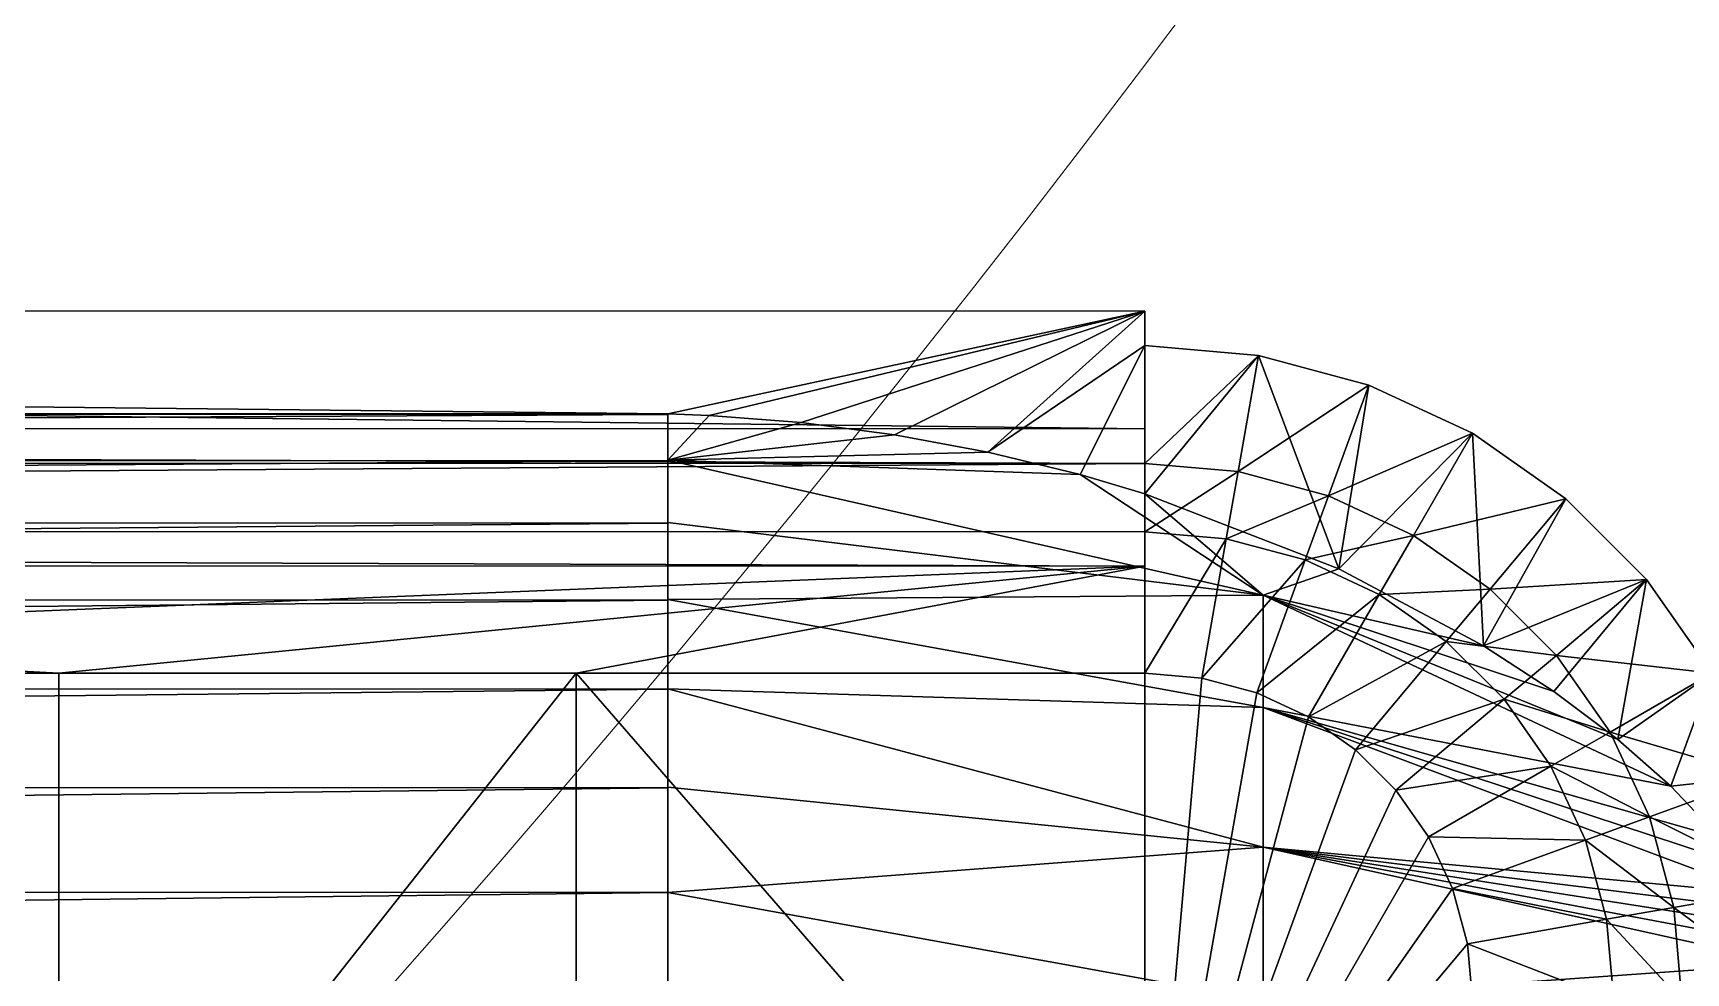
# Model space of a CAD drawing. Header units: inches. Extents: x 0 to 46333, y 12439 to 30520.
# Drawn here: x 12578.8 to 12674.9, y 18747.1 to 18801.7 of the extents above; entities that cross this region are included whole.
import ezdxf

# ---------------------------------------------------------------- set-up
doc = ezdxf.new("R2010")
doc.units = ezdxf.units.IN
doc.header["$MEASUREMENT"] = 0
doc.layers.add('DLX_FL1_LUM', color=7, linetype='Continuous', true_color=0xffd400)
doc.layers.add('DOOR', color=2, linetype='Continuous', lineweight=0)
doc.layers.add('v.p', color=7, linetype='Continuous')

# ---------------------------------------------------------------- blocks, each defined once
blk = doc.blocks.new('first floor civil')
at = {"layer": 'DOOR', "color": 9}
blk.add_arc((594640.463, 125237.543), 900, 270, 0, dxfattribs=at)

msp = doc.modelspace()

# ---------------------------------------------------------------- linework, layer by layer
at = {"layer": 'DLX_FL1_LUM'}
for points in [[(12064.115, 18785.597, 0), (12643.461, 18778.719, 0)], [(12643.461, 18785.576, 0), (12064.115, 18785.597, 0)], [(12643.461, 18778.719, 0), (12064.115, 18785.597, 0)], [(12615.72, 18779.598, 0), (12064.115, 18785.597, 0)], [(12064.115, 18785.597, 0), (12643.461, 18785.576, 0)], [(12064.115, 18785.597, 0), (12615.72, 18779.598, 0)], [(12643.461, 18785.576, 0), (12615.72, 18779.598, 0)], [(12615.72, 18779.598, 0), (12643.461, 18785.576, 0)], [(12618.122, 18779.504, 0), (12643.461, 18785.576, 0)], [(12643.461, 18785.576, 0), (12618.122, 18779.504, 0)], [(12623.469, 18779.092, 0), (12643.461, 18785.576, 0)], [(12643.461, 18785.576, 0), (12623.469, 18779.092, 0)], [(12628.896, 18778.384, 0), (12643.461, 18785.576, 0)], [(12643.461, 18785.576, 0), (12628.896, 18778.384, 0)], [(12634.331, 18777.372, 0), (12643.461, 18785.576, 0)], [(12643.461, 18785.576, 0), (12634.331, 18777.372, 0)], [(12643.461, 18785.576, 0), (12643.461, 18778.719, 0)], [(12643.461, 18783.572, 0), (12643.461, 18785.576, 0)], [(12643.461, 18778.719, 0), (12643.461, 18785.576, 0)], [(12643.461, 18785.576, 0), (12643.461, 18783.572, 0)], [(12643.461, 18783.572, 0), (12634.331, 18777.372, 0)], [(12634.331, 18777.372, 0), (12643.461, 18783.572, 0)], [(12639.7, 18776.064, 0), (12643.461, 18783.572, 0)], [(12643.461, 18783.572, 0), (12639.7, 18776.064, 0)], [(12643.461, 18778.719, 0), (12643.461, 18783.572, 0)], [(12643.461, 18776.715, 0), (12643.461, 18783.572, 0)], [(12643.461, 18783.572, 0), (12643.461, 18778.719, 0)], [(12643.461, 18783.572, 0), (12643.461, 18776.715, 0)], [(12650.075, 18782.992, 0), (12643.461, 18783.572, 0)], [(12643.461, 18774.956, 0), (12643.461, 18783.572, 0)], [(12643.461, 18783.572, 0), (12650.075, 18782.992, 0)], [(12643.461, 18783.572, 0), (12643.461, 18774.956, 0)], [(12643.461, 18776.715, 0), (12650.075, 18782.992, 0)], [(12650.075, 18782.992, 0), (12643.461, 18776.715, 0)], [(12650.075, 18782.992, 0), (12643.461, 18774.956, 0)], [(12643.461, 18774.956, 0), (12650.075, 18782.992, 0)], [(12650.075, 18782.992, 0), (12648.884, 18776.24, 0)], [(12648.884, 18776.24, 0), (12650.075, 18782.992, 0)], [(12656.488, 18781.274, 0), (12650.075, 18782.992, 0)], [(12654.737, 18770.594, 0), (12650.075, 18782.992, 0)], [(12650.075, 18782.992, 0), (12656.488, 18781.274, 0)], [(12650.075, 18782.992, 0), (12654.737, 18770.594, 0)], [(12648.884, 18776.24, 0), (12656.488, 18781.274, 0)], [(12656.488, 18781.274, 0), (12648.884, 18776.24, 0)], [(12656.488, 18781.274, 0), (12654.144, 18774.831, 0)], [(12654.144, 18774.831, 0), (12656.488, 18781.274, 0)], [(12654.737, 18770.594, 0), (12656.488, 18781.274, 0)], [(12656.488, 18781.274, 0), (12654.737, 18770.594, 0)], [(12662.506, 18778.468, 0), (12656.488, 18781.274, 0)], [(12656.488, 18781.274, 0), (12662.506, 18778.468, 0)], [(12615.72, 18779.598, 0), (12091.855, 18779.617, 0)], [(12091.855, 18779.617, 0), (12615.72, 18779.598, 0)], [(12091.855, 18779.583, 0), (12615.72, 18779.598, 0)], [(12615.72, 18779.598, 0), (12091.855, 18779.583, 0)], [(12615.72, 18779.562, 0), (12091.855, 18779.583, 0)], [(12091.855, 18779.583, 0), (12615.72, 18779.562, 0)], [(12091.855, 18776.893, 0), (12615.72, 18779.562, 0)], [(12615.72, 18779.562, 0), (12091.855, 18776.893, 0)], [(12615.72, 18779.562, 0), (12615.72, 18779.598, 0)], [(12615.72, 18779.598, 0), (12615.72, 18776.912, 0)], [(12615.72, 18779.598, 0), (12615.72, 18779.562, 0)], [(12618.122, 18779.504, 0), (12615.72, 18779.598, 0)], [(12615.72, 18776.912, 0), (12615.72, 18779.598, 0)], [(12615.72, 18779.598, 0), (12618.122, 18779.504, 0)], [(12615.72, 18776.912, 0), (12615.72, 18779.562, 0)], [(12615.72, 18776.874, 0), (12615.72, 18779.562, 0)], [(12615.72, 18779.562, 0), (12615.72, 18776.912, 0)], [(12615.72, 18779.562, 0), (12615.72, 18776.874, 0)], [(12618.122, 18779.504, 0), (12615.72, 18776.912, 0)], [(12615.72, 18776.912, 0), (12618.122, 18779.504, 0)], [(12623.469, 18779.092, 0), (12615.72, 18776.912, 0)], [(12615.72, 18776.912, 0), (12623.469, 18779.092, 0)], [(12623.469, 18779.092, 0), (12618.122, 18779.504, 0)], [(12618.122, 18779.504, 0), (12623.469, 18779.092, 0)], [(12628.896, 18778.384, 0), (12623.469, 18779.092, 0)], [(12623.469, 18779.092, 0), (12628.896, 18778.384, 0)], [(12064.115, 18778.741, 0), (12643.461, 18778.719, 0)], [(12064.115, 18778.741, 0), (12643.461, 18776.715, 0)], [(12643.461, 18778.719, 0), (12064.115, 18778.741, 0)], [(12643.461, 18776.715, 0), (12064.115, 18778.741, 0)], [(12628.896, 18778.384, 0), (12615.72, 18776.912, 0)], [(12615.72, 18776.912, 0), (12628.896, 18778.384, 0)], [(12634.331, 18777.372, 0), (12628.896, 18778.384, 0)], [(12628.896, 18778.384, 0), (12634.331, 18777.372, 0)], [(12643.461, 18778.719, 0), (12643.461, 18776.715, 0)], [(12643.461, 18776.715, 0), (12643.461, 18778.719, 0)], [(12654.144, 18774.831, 0), (12662.506, 18778.468, 0)], [(12662.506, 18778.468, 0), (12654.144, 18774.831, 0)], [(12662.506, 18778.468, 0), (12654.737, 18770.594, 0)], [(12654.737, 18770.594, 0), (12662.506, 18778.468, 0)], [(12662.506, 18778.468, 0), (12659.077, 18772.53, 0)], [(12659.077, 18772.53, 0), (12662.506, 18778.468, 0)], [(12667.944, 18774.66, 0), (12662.506, 18778.468, 0)], [(12662.506, 18778.468, 0), (12667.944, 18774.66, 0)], [(12663.145, 18766.106, 0), (12662.506, 18778.468, 0)], [(12662.506, 18778.468, 0), (12663.145, 18766.106, 0)], [(12634.331, 18777.372, 0), (12615.72, 18776.912, 0)], [(12615.72, 18776.912, 0), (12634.331, 18777.372, 0)], [(12639.7, 18776.064, 0), (12634.331, 18777.372, 0)], [(12634.331, 18777.372, 0), (12639.7, 18776.064, 0)], [(12064.115, 18776.736, 0), (12643.461, 18776.715, 0)], [(12643.461, 18776.715, 0), (12064.115, 18776.736, 0)], [(12064.115, 18772.769, 0), (12643.461, 18776.715, 0)], [(12643.461, 18776.715, 0), (12064.115, 18772.769, 0)], [(12615.72, 18776.874, 0), (12091.855, 18776.893, 0)], [(12091.855, 18776.893, 0), (12615.72, 18776.874, 0)], [(12091.855, 18773.256, 0), (12615.72, 18776.874, 0)], [(12615.72, 18776.874, 0), (12091.855, 18773.256, 0)], [(12615.72, 18776.874, 0), (12615.72, 18776.912, 0)], [(12615.72, 18776.912, 0), (12615.72, 18773.275, 0)], [(12615.72, 18776.912, 0), (12615.72, 18776.874, 0)], [(12615.72, 18773.275, 0), (12615.72, 18776.912, 0)], [(12615.72, 18776.912, 0), (12650.342, 18769.064, 0)], [(12639.7, 18776.064, 0), (12615.72, 18776.912, 0)], [(12650.342, 18769.064, 0), (12615.72, 18776.912, 0)], [(12615.72, 18776.912, 0), (12639.7, 18776.064, 0)], [(12615.72, 18773.275, 0), (12615.72, 18776.874, 0)], [(12615.72, 18773.237, 0), (12615.72, 18776.874, 0)], [(12615.72, 18776.874, 0), (12615.72, 18773.275, 0)], [(12615.72, 18776.874, 0), (12615.72, 18773.237, 0)], [(12643.461, 18776.715, 0), (12648.884, 18776.24, 0)], [(12648.884, 18776.24, 0), (12643.461, 18776.715, 0)], [(12643.461, 18776.715, 0), (12643.461, 18772.747, 0)], [(12643.461, 18772.747, 0), (12643.461, 18776.715, 0)], [(12648.884, 18776.24, 0), (12643.461, 18772.747, 0)], [(12643.461, 18772.747, 0), (12648.884, 18776.24, 0)], [(12648.195, 18772.333, 0), (12648.884, 18776.24, 0)], [(12648.884, 18776.24, 0), (12648.195, 18772.333, 0)], [(12648.884, 18776.24, 0), (12654.144, 18774.831, 0)], [(12654.144, 18774.831, 0), (12648.884, 18776.24, 0)], [(12643.461, 18774.956, 0), (12639.7, 18776.064, 0)], [(12639.7, 18776.064, 0), (12650.342, 18769.064, 0)], [(12650.342, 18769.064, 0), (12639.7, 18776.064, 0)], [(12639.7, 18776.064, 0), (12643.461, 18774.956, 0)], [(12654.737, 18770.594, 0), (12643.461, 18774.956, 0)], [(12643.461, 18774.956, 0), (12650.342, 18769.064, 0)], [(12650.342, 18769.064, 0), (12643.461, 18774.956, 0)], [(12643.461, 18774.956, 0), (12654.737, 18770.594, 0)], [(12648.195, 18772.333, 0), (12654.144, 18774.831, 0)], [(12654.144, 18774.831, 0), (12648.195, 18772.333, 0)], [(12654.144, 18774.831, 0), (12652.786, 18771.103, 0)], [(12652.786, 18771.103, 0), (12654.144, 18774.831, 0)], [(12654.144, 18774.831, 0), (12659.077, 18772.53, 0)], [(12659.077, 18772.53, 0), (12654.144, 18774.831, 0)], [(12659.077, 18772.53, 0), (12667.944, 18774.66, 0)], [(12667.944, 18774.66, 0), (12659.077, 18772.53, 0)], [(12667.944, 18774.66, 0), (12663.145, 18766.106, 0)], [(12663.145, 18766.106, 0), (12667.944, 18774.66, 0)], [(12667.944, 18774.66, 0), (12663.536, 18769.407, 0)], [(12663.536, 18769.407, 0), (12667.944, 18774.66, 0)], [(12672.638, 18769.964, 0), (12667.944, 18774.66, 0)], [(12667.944, 18774.66, 0), (12672.638, 18769.964, 0)], [(12643.46, 18770.742, 0), (12064.115, 18772.769, 0)], [(12643.461, 18772.747, 0), (12064.115, 18772.769, 0)], [(12064.115, 18772.769, 0), (12643.46, 18770.742, 0)], [(12064.115, 18772.769, 0), (12643.461, 18772.747, 0)], [(12615.72, 18773.237, 0), (12091.855, 18773.256, 0)], [(12091.855, 18773.256, 0), (12615.72, 18773.237, 0)], [(12091.855, 18768.783, 0), (12615.72, 18773.237, 0)], [(12615.72, 18773.237, 0), (12091.855, 18768.783, 0)], [(12615.72, 18773.237, 0), (12615.72, 18773.275, 0)], [(12615.72, 18773.275, 0), (12615.72, 18768.798, 0)], [(12615.72, 18773.275, 0), (12615.72, 18773.237, 0)], [(12650.342, 18769.064, 0), (12615.72, 18773.275, 0)], [(12615.72, 18768.798, 0), (12615.72, 18773.275, 0)], [(12615.72, 18773.275, 0), (12650.342, 18769.064, 0)], [(12615.72, 18768.798, 0), (12615.72, 18773.237, 0)], [(12615.72, 18768.764, 0), (12615.72, 18773.237, 0)], [(12615.72, 18773.237, 0), (12615.72, 18768.798, 0)], [(12615.72, 18773.237, 0), (12615.72, 18768.764, 0)], [(12643.46, 18770.742, 0), (12643.461, 18772.747, 0)], [(12643.461, 18772.747, 0), (12643.46, 18764.527, 0)], [(12643.46, 18764.527, 0), (12643.461, 18772.747, 0)], [(12643.461, 18772.747, 0), (12643.46, 18770.742, 0)], [(12643.46, 18764.527, 0), (12648.195, 18772.333, 0)], [(12648.195, 18772.333, 0), (12643.46, 18764.527, 0)], [(12643.461, 18772.747, 0), (12648.195, 18772.333, 0)], [(12648.195, 18772.333, 0), (12643.461, 18772.747, 0)], [(12648.195, 18772.333, 0), (12646.768, 18764.238, 0)], [(12646.768, 18764.238, 0), (12648.195, 18772.333, 0)], [(12648.195, 18772.333, 0), (12652.786, 18771.103, 0)], [(12652.786, 18771.103, 0), (12648.195, 18772.333, 0)], [(12652.786, 18771.103, 0), (12659.077, 18772.53, 0)], [(12659.077, 18772.53, 0), (12652.786, 18771.103, 0)], [(12659.077, 18772.53, 0), (12657.093, 18769.094, 0)], [(12657.093, 18769.094, 0), (12659.077, 18772.53, 0)], [(12659.077, 18772.53, 0), (12663.536, 18769.407, 0)], [(12663.536, 18769.407, 0), (12659.077, 18772.53, 0)], [(12643.46, 18770.742, 0), (12064.115, 18770.764, 0)], [(12064.115, 18770.764, 0), (12643.46, 18770.742, 0)], [(12541.224, 18766.588, 0), (12643.46, 18770.742, 0)], [(12643.46, 18770.742, 0), (12541.224, 18766.588, 0)], [(12643.46, 18770.742, 0), (12580.314, 18764.529, 0)], [(12580.314, 18764.529, 0), (12643.46, 18770.742, 0)], [(12610.384, 18764.528, 0), (12643.46, 18770.742, 0)], [(12643.46, 18770.742, 0), (12610.384, 18764.528, 0)], [(12643.46, 18764.527, 0), (12643.46, 18770.742, 0)], [(12643.46, 18770.742, 0), (12643.46, 18764.527, 0)], [(12646.768, 18764.238, 0), (12652.786, 18771.103, 0)], [(12652.786, 18771.103, 0), (12646.768, 18764.238, 0)], [(12652.786, 18771.103, 0), (12649.974, 18763.378, 0)], [(12649.974, 18763.378, 0), (12652.786, 18771.103, 0)], [(12654.737, 18770.594, 0), (12650.342, 18769.064, 0)], [(12650.342, 18769.064, 0), (12654.737, 18770.594, 0)], [(12652.786, 18771.103, 0), (12657.093, 18769.094, 0)], [(12657.093, 18769.094, 0), (12652.786, 18771.103, 0)], [(12663.145, 18766.106, 0), (12654.737, 18770.594, 0)], [(12654.737, 18770.594, 0), (12663.145, 18766.106, 0)], [(12672.638, 18769.964, 0), (12663.145, 18766.106, 0)], [(12663.145, 18766.106, 0), (12672.638, 18769.964, 0)], [(12663.536, 18769.407, 0), (12672.638, 18769.964, 0)], [(12672.638, 18769.964, 0), (12663.536, 18769.407, 0)], [(12667.235, 18763.461, 0), (12672.638, 18769.964, 0)], [(12672.638, 18769.964, 0), (12667.235, 18763.461, 0)], [(12672.638, 18769.964, 0), (12667.386, 18765.558, 0)], [(12667.386, 18765.558, 0), (12672.638, 18769.964, 0)], [(12670.964, 18760.675, 0), (12672.638, 18769.964, 0)], [(12672.638, 18769.964, 0), (12670.964, 18760.675, 0)], [(12676.447, 18764.525, 0), (12672.638, 18769.964, 0)], [(12672.638, 18769.964, 0), (12676.447, 18764.525, 0)], [(12615.72, 18768.764, 0), (12091.855, 18768.783, 0)], [(12091.855, 18768.783, 0), (12615.72, 18768.764, 0)], [(12091.855, 18763.607, 0), (12615.72, 18768.764, 0)], [(12615.72, 18768.764, 0), (12091.855, 18763.607, 0)], [(12615.72, 18768.798, 0), (12650.342, 18769.064, 0)], [(12650.342, 18769.064, 0), (12615.72, 18768.798, 0)], [(12615.72, 18768.764, 0), (12615.72, 18768.798, 0)], [(12615.72, 18768.798, 0), (12615.72, 18763.615, 0)], [(12615.72, 18768.798, 0), (12615.72, 18768.764, 0)], [(12650.341, 18762.525, 0), (12615.72, 18768.798, 0)], [(12615.72, 18763.615, 0), (12615.72, 18768.798, 0)], [(12615.72, 18768.798, 0), (12650.341, 18762.525, 0)], [(12615.72, 18763.615, 0), (12615.72, 18768.764, 0)], [(12615.72, 18763.588, 0), (12615.72, 18768.764, 0)], [(12615.72, 18768.764, 0), (12615.72, 18763.615, 0)], [(12615.72, 18768.764, 0), (12615.72, 18763.588, 0)], [(12649.974, 18763.378, 0), (12657.093, 18769.094, 0)], [(12657.093, 18769.094, 0), (12649.974, 18763.378, 0)], [(12650.342, 18769.064, 0), (12650.341, 18762.525, 0)], [(12650.341, 18762.525, 0), (12650.342, 18769.064, 0)], [(12650.342, 18769.064, 0), (12663.145, 18766.106, 0)], [(12667.235, 18763.461, 0), (12650.342, 18769.064, 0)], [(12650.342, 18769.064, 0), (12667.235, 18763.461, 0)], [(12670.964, 18760.675, 0), (12650.342, 18769.064, 0)], [(12650.342, 18769.064, 0), (12670.964, 18760.675, 0)], [(12674.053, 18757.95, 0), (12650.342, 18769.064, 0)], [(12663.145, 18766.106, 0), (12650.342, 18769.064, 0)], [(12650.342, 18769.064, 0), (12674.053, 18757.95, 0)], [(12657.093, 18769.094, 0), (12652.983, 18761.975, 0)], [(12652.983, 18761.975, 0), (12657.093, 18769.094, 0)], [(12657.093, 18769.094, 0), (12663.536, 18769.407, 0)], [(12663.536, 18769.407, 0), (12657.093, 18769.094, 0)], [(12657.093, 18769.094, 0), (12660.986, 18766.368, 0)], [(12660.986, 18766.368, 0), (12657.093, 18769.094, 0)], [(12663.536, 18769.407, 0), (12660.986, 18766.368, 0)], [(12660.986, 18766.368, 0), (12663.536, 18769.407, 0)], [(12663.536, 18769.407, 0), (12667.386, 18765.558, 0)], [(12667.386, 18765.558, 0), (12663.536, 18769.407, 0)], [(12541.224, 18766.588, 0), (12580.314, 18764.529, 0)], [(12580.314, 18764.529, 0), (12541.224, 18766.588, 0)], [(12652.983, 18761.975, 0), (12660.986, 18766.368, 0)], [(12660.986, 18766.368, 0), (12652.983, 18761.975, 0)], [(12660.986, 18766.368, 0), (12655.702, 18760.071, 0)], [(12655.702, 18760.071, 0), (12660.986, 18766.368, 0)], [(12660.986, 18766.368, 0), (12667.386, 18765.558, 0)], [(12667.386, 18765.558, 0), (12660.986, 18766.368, 0)], [(12660.986, 18766.368, 0), (12664.347, 18763.007, 0)], [(12664.347, 18763.007, 0), (12660.986, 18766.368, 0)], [(12667.235, 18763.461, 0), (12663.145, 18766.106, 0)], [(12663.145, 18766.106, 0), (12667.235, 18763.461, 0)], [(12667.386, 18765.558, 0), (12664.347, 18763.007, 0)], [(12664.347, 18763.007, 0), (12667.386, 18765.558, 0)], [(12667.386, 18765.558, 0), (12676.447, 18764.525, 0)], [(12676.447, 18764.525, 0), (12667.386, 18765.558, 0)], [(12667.386, 18765.558, 0), (12670.508, 18761.097, 0)], [(12670.508, 18761.097, 0), (12667.386, 18765.558, 0)], [(12580.314, 18764.529, 0), (12541.223, 18764.531, 0)], [(12541.223, 18764.531, 0), (12580.314, 18764.529, 0)], [(12580.312, 18726.44, 0), (12580.314, 18764.529, 0)], [(12580.312, 18726.44, 0), (12580.314, 18764.529, 0)], [(12580.314, 18764.529, 0), (12580.312, 18726.44, 0)], [(12580.312, 18726.44, 0), (12580.314, 18764.529, 0)], [(12580.314, 18764.529, 0), (12580.312, 18726.44, 0)], [(12580.314, 18764.529, 0), (12580.312, 18726.44, 0)], [(12610.384, 18764.528, 0), (12580.312, 18726.44, 0)], [(12580.312, 18726.44, 0), (12610.384, 18764.528, 0)], [(12580.314, 18764.529, 0), (12610.384, 18764.528, 0)], [(12580.314, 18764.529, 0), (12610.384, 18764.528, 0)], [(12610.384, 18764.528, 0), (12580.314, 18764.529, 0)], [(12580.314, 18764.529, 0), (12610.384, 18764.528, 0)], [(12610.384, 18764.528, 0), (12580.314, 18764.529, 0)], [(12580.314, 18764.529, 0), (12580.314, 18764.529, 0)], [(12580.314, 18764.529, 0), (12580.314, 18764.529, 0)], [(12610.384, 18764.528, 0), (12580.314, 18764.529, 0)], [(12610.384, 18764.528, 0), (12610.383, 18726.44, 0)], [(12610.384, 18764.528, 0), (12610.383, 18726.44, 0)], [(12610.383, 18726.44, 0), (12610.384, 18764.528, 0)], [(12610.384, 18764.528, 0), (12610.383, 18726.44, 0)], [(12610.383, 18726.44, 0), (12610.384, 18764.528, 0)], [(12610.383, 18726.44, 0), (12610.384, 18764.528, 0)], [(12610.384, 18764.528, 0), (12643.46, 18764.527, 0)], [(12610.384, 18764.528, 0), (12643.459, 18726.439, 0)], [(12643.46, 18764.527, 0), (12610.384, 18764.528, 0)], [(12643.459, 18726.439, 0), (12610.384, 18764.528, 0)], [(12610.384, 18764.528, 0), (12610.384, 18764.528, 0)], [(12610.384, 18764.528, 0), (12610.384, 18764.528, 0)], [(12643.46, 18764.527, 0), (12643.459, 18726.439, 0)], [(12643.459, 18726.439, 0), (12643.46, 18764.527, 0)], [(12646.768, 18764.238, 0), (12643.459, 18726.439, 0)], [(12643.459, 18726.439, 0), (12646.768, 18764.238, 0)], [(12643.46, 18764.527, 0), (12646.768, 18764.238, 0)], [(12646.768, 18764.238, 0), (12643.46, 18764.527, 0)], [(12646.768, 18764.238, 0), (12649.974, 18763.378, 0)], [(12649.974, 18763.378, 0), (12646.768, 18764.238, 0)], [(12676.447, 18764.525, 0), (12670.508, 18761.097, 0)], [(12670.508, 18761.097, 0), (12676.447, 18764.525, 0)], [(12676.447, 18764.525, 0), (12670.964, 18760.675, 0)], [(12670.964, 18760.675, 0), (12676.447, 18764.525, 0)], [(12674.053, 18757.95, 0), (12676.447, 18764.525, 0)], [(12676.447, 18764.525, 0), (12674.053, 18757.95, 0)], [(12091.854, 18757.885, 0), (12615.72, 18763.588, 0)], [(12615.72, 18763.588, 0), (12091.854, 18757.885, 0)], [(12615.72, 18763.588, 0), (12091.855, 18763.607, 0)], [(12091.855, 18763.607, 0), (12615.72, 18763.588, 0)], [(12615.72, 18763.588, 0), (12615.72, 18763.615, 0)], [(12615.72, 18763.615, 0), (12615.72, 18757.885, 0)], [(12615.72, 18763.615, 0), (12615.72, 18763.588, 0)], [(12615.72, 18757.885, 0), (12615.72, 18763.615, 0)], [(12615.72, 18763.615, 0), (12650.341, 18754.415, 0)], [(12650.341, 18754.415, 0), (12615.72, 18763.615, 0)], [(12615.72, 18763.615, 0), (12650.341, 18762.525, 0)], [(12650.341, 18762.525, 0), (12615.72, 18763.615, 0)], [(12615.72, 18757.885, 0), (12615.72, 18763.588, 0)], [(12615.72, 18757.865, 0), (12615.72, 18763.588, 0)], [(12615.72, 18763.588, 0), (12615.72, 18757.885, 0)], [(12615.72, 18763.588, 0), (12615.72, 18757.865, 0)], [(12649.974, 18763.378, 0), (12643.459, 18726.439, 0)], [(12643.459, 18726.439, 0), (12649.974, 18763.378, 0)], [(12649.974, 18763.378, 0), (12652.983, 18761.975, 0)], [(12652.983, 18761.975, 0), (12649.974, 18763.378, 0)], [(12655.702, 18760.071, 0), (12664.347, 18763.007, 0)], [(12664.347, 18763.007, 0), (12655.702, 18760.071, 0)], [(12664.347, 18763.007, 0), (12658.049, 18757.723, 0)], [(12658.049, 18757.723, 0), (12664.347, 18763.007, 0)], [(12664.347, 18763.007, 0), (12670.508, 18761.097, 0)], [(12670.508, 18761.097, 0), (12664.347, 18763.007, 0)], [(12664.347, 18763.007, 0), (12667.072, 18759.114, 0)], [(12667.072, 18759.114, 0), (12664.347, 18763.007, 0)], [(12670.964, 18760.675, 0), (12667.235, 18763.461, 0)], [(12667.235, 18763.461, 0), (12670.964, 18760.675, 0)], [(12652.983, 18761.975, 0), (12643.459, 18726.439, 0)], [(12643.459, 18726.439, 0), (12652.983, 18761.975, 0)], [(12650.341, 18762.525, 0), (12650.341, 18754.415, 0)], [(12650.341, 18762.525, 0), (12676.88, 18754.96, 0)], [(12678.1, 18753.383, 0), (12650.341, 18762.525, 0)], [(12650.341, 18762.525, 0), (12678.1, 18753.383, 0)], [(12679.192, 18751.716, 0), (12650.341, 18762.525, 0)], [(12650.341, 18762.525, 0), (12674.053, 18757.95, 0)], [(12676.88, 18754.96, 0), (12650.341, 18762.525, 0)], [(12650.341, 18762.525, 0), (12679.192, 18751.716, 0)], [(12650.341, 18754.415, 0), (12650.341, 18762.525, 0)], [(12674.053, 18757.95, 0), (12650.341, 18762.525, 0)], [(12652.983, 18761.975, 0), (12655.702, 18760.071, 0)], [(12655.702, 18760.071, 0), (12652.983, 18761.975, 0)], [(12670.508, 18761.097, 0), (12667.072, 18759.114, 0)], [(12667.072, 18759.114, 0), (12670.508, 18761.097, 0)], [(12670.508, 18761.097, 0), (12679.252, 18758.508, 0)], [(12679.252, 18758.508, 0), (12670.508, 18761.097, 0)], [(12670.508, 18761.097, 0), (12672.809, 18756.163, 0)], [(12672.809, 18756.163, 0), (12670.508, 18761.097, 0)], [(12655.702, 18760.071, 0), (12643.459, 18726.439, 0)], [(12643.459, 18726.439, 0), (12655.702, 18760.071, 0)], [(12655.702, 18760.071, 0), (12658.049, 18757.723, 0)], [(12658.049, 18757.723, 0), (12655.702, 18760.071, 0)], [(12674.053, 18757.95, 0), (12670.964, 18760.675, 0)], [(12670.964, 18760.675, 0), (12674.053, 18757.95, 0)], [(12658.049, 18757.723, 0), (12667.072, 18759.114, 0)], [(12667.072, 18759.114, 0), (12658.049, 18757.723, 0)], [(12667.072, 18759.114, 0), (12659.953, 18755.005, 0)], [(12659.953, 18755.005, 0), (12667.072, 18759.114, 0)], [(12667.072, 18759.114, 0), (12672.809, 18756.163, 0)], [(12672.809, 18756.163, 0), (12667.072, 18759.114, 0)], [(12667.072, 18759.114, 0), (12669.08, 18754.807, 0)], [(12669.08, 18754.807, 0), (12667.072, 18759.114, 0)], [(12679.252, 18758.508, 0), (12672.809, 18756.163, 0)], [(12672.809, 18756.163, 0), (12679.252, 18758.508, 0)], [(12679.252, 18758.508, 0), (12674.053, 18757.95, 0)], [(12674.053, 18757.95, 0), (12679.252, 18758.508, 0)], [(12676.88, 18754.96, 0), (12674.053, 18757.95, 0)], [(12674.053, 18757.95, 0), (12676.88, 18754.96, 0)], [(12615.72, 18757.865, 0), (12091.854, 18757.885, 0)], [(12091.854, 18757.885, 0), (12615.72, 18757.865, 0)], [(12091.854, 18751.789, 0), (12615.72, 18757.865, 0)], [(12615.72, 18757.865, 0), (12091.854, 18751.789, 0)], [(12615.72, 18757.885, 0), (12615.719, 18751.779, 0)], [(12615.719, 18751.779, 0), (12615.72, 18757.885, 0)], [(12615.719, 18751.779, 0), (12615.72, 18757.865, 0)], [(12615.719, 18751.769, 0), (12615.72, 18757.865, 0)], [(12615.72, 18757.865, 0), (12615.719, 18751.779, 0)], [(12615.72, 18757.865, 0), (12615.719, 18751.769, 0)], [(12615.72, 18757.865, 0), (12615.72, 18757.885, 0)], [(12615.72, 18757.885, 0), (12615.72, 18757.865, 0)], [(12650.341, 18754.415, 0), (12615.72, 18757.885, 0)], [(12615.72, 18757.885, 0), (12650.341, 18754.415, 0)], [(12658.049, 18757.723, 0), (12643.459, 18726.439, 0)], [(12643.459, 18726.439, 0), (12658.049, 18757.723, 0)], [(12658.049, 18757.723, 0), (12659.953, 18755.005, 0)], [(12659.953, 18755.005, 0), (12658.049, 18757.723, 0)], [(12672.809, 18756.163, 0), (12669.08, 18754.807, 0)], [(12669.08, 18754.807, 0), (12672.809, 18756.163, 0)], [(12672.809, 18756.163, 0), (12680.97, 18752.095, 0)], [(12680.97, 18752.095, 0), (12672.809, 18756.163, 0)], [(12672.809, 18756.163, 0), (12674.217, 18750.905, 0)], [(12674.217, 18750.905, 0), (12672.809, 18756.163, 0)], [(12615.719, 18751.779, 0), (12650.341, 18754.415, 0)], [(12650.341, 18754.415, 0), (12615.719, 18751.779, 0)], [(12659.953, 18755.005, 0), (12643.459, 18726.439, 0)], [(12643.459, 18726.439, 0), (12659.953, 18755.005, 0)], [(12650.341, 18754.415, 0), (12650.341, 18745.482, 0)], [(12650.341, 18754.415, 0), (12679.192, 18751.716, 0)], [(12679.721, 18750.737, 0), (12650.341, 18754.415, 0)], [(12650.341, 18754.415, 0), (12680.185, 18749.726, 0)], [(12680.543, 18748.721, 0), (12650.341, 18754.415, 0)], [(12650.341, 18754.415, 0), (12680.543, 18748.721, 0)], [(12680.824, 18747.642, 0), (12650.341, 18754.415, 0)], [(12650.341, 18754.415, 0), (12679.721, 18750.737, 0)], [(12680.185, 18749.726, 0), (12650.341, 18754.415, 0)], [(12650.341, 18754.415, 0), (12680.824, 18747.642, 0)], [(12650.341, 18745.482, 0), (12650.341, 18754.415, 0)], [(12679.192, 18751.716, 0), (12650.341, 18754.415, 0)], [(12659.953, 18755.005, 0), (12669.08, 18754.807, 0)], [(12669.08, 18754.807, 0), (12659.953, 18755.005, 0)], [(12659.953, 18755.005, 0), (12661.356, 18751.995, 0)], [(12661.356, 18751.995, 0), (12659.953, 18755.005, 0)], [(12669.08, 18754.807, 0), (12661.356, 18751.995, 0)], [(12661.356, 18751.995, 0), (12669.08, 18754.807, 0)], [(12669.08, 18754.807, 0), (12674.217, 18750.905, 0)], [(12674.217, 18750.905, 0), (12669.08, 18754.807, 0)], [(12669.08, 18754.807, 0), (12670.311, 18750.216, 0)], [(12670.311, 18750.216, 0), (12669.08, 18754.807, 0)], [(12615.719, 18751.769, 0), (12091.854, 18751.789, 0)], [(12091.854, 18751.789, 0), (12615.719, 18751.769, 0)], [(12091.854, 18745.503, 0), (12615.719, 18751.769, 0)], [(12615.719, 18751.769, 0), (12091.854, 18745.503, 0)], [(12615.719, 18751.769, 0), (12615.719, 18751.779, 0)], [(12615.719, 18751.779, 0), (12615.719, 18745.484, 0)], [(12615.719, 18751.779, 0), (12615.719, 18751.769, 0)], [(12615.719, 18745.484, 0), (12615.719, 18751.779, 0)], [(12615.719, 18751.779, 0), (12650.341, 18745.482, 0)], [(12650.341, 18745.482, 0), (12615.719, 18751.779, 0)], [(12615.719, 18745.484, 0), (12615.719, 18751.769, 0)], [(12615.719, 18745.484, 0), (12615.719, 18751.769, 0)], [(12615.719, 18751.769, 0), (12615.719, 18745.484, 0)], [(12615.719, 18751.769, 0), (12615.719, 18745.484, 0)], [(12661.356, 18751.995, 0), (12643.459, 18726.439, 0)], [(12643.459, 18726.439, 0), (12661.356, 18751.995, 0)], [(12661.356, 18751.995, 0), (12670.311, 18750.216, 0)], [(12670.311, 18750.216, 0), (12661.356, 18751.995, 0)], [(12661.356, 18751.995, 0), (12662.215, 18748.789, 0)], [(12662.215, 18748.789, 0), (12661.356, 18751.995, 0)], [(12680.97, 18752.095, 0), (12674.217, 18750.905, 0)], [(12674.217, 18750.905, 0), (12680.97, 18752.095, 0)], [(12674.217, 18750.905, 0), (12670.311, 18750.216, 0)], [(12670.311, 18750.216, 0), (12674.217, 18750.905, 0)], [(12674.217, 18750.905, 0), (12681.548, 18745.481, 0)], [(12681.548, 18745.481, 0), (12674.217, 18750.905, 0)], [(12674.217, 18750.905, 0), (12674.692, 18745.482, 0)], [(12674.692, 18745.482, 0), (12674.217, 18750.905, 0)], [(12670.311, 18750.216, 0), (12662.215, 18748.789, 0)], [(12662.215, 18748.789, 0), (12670.311, 18750.216, 0)], [(12670.311, 18750.216, 0), (12674.692, 18745.482, 0)], [(12674.692, 18745.482, 0), (12670.311, 18750.216, 0)], [(12670.311, 18750.216, 0), (12670.725, 18745.482, 0)], [(12670.725, 18745.482, 0), (12670.311, 18750.216, 0)], [(12662.215, 18748.789, 0), (12643.459, 18726.439, 0)], [(12643.459, 18726.439, 0), (12662.215, 18748.789, 0)], [(12662.215, 18748.789, 0), (12670.725, 18745.482, 0)], [(12670.725, 18745.482, 0), (12662.215, 18748.789, 0)], [(12662.215, 18748.789, 0), (12662.504, 18745.482, 0)], [(12662.504, 18745.482, 0), (12662.215, 18748.789, 0)], [(12650.341, 18745.482, 0), (12680.824, 18747.642, 0)], [(12680.824, 18747.642, 0), (12650.341, 18745.482, 0)]]:
    msp.add_polyline3d(points, dxfattribs=at)

# ---------------------------------------------------------------- block references
at = {"layer": 'v.p', "color": 1, "linetype": 'Continuous'}
msp.add_blockref('first floor civil', (-582715.148, -105895.118), dxfattribs=at)

doc.saveas('drawing.dxf')
